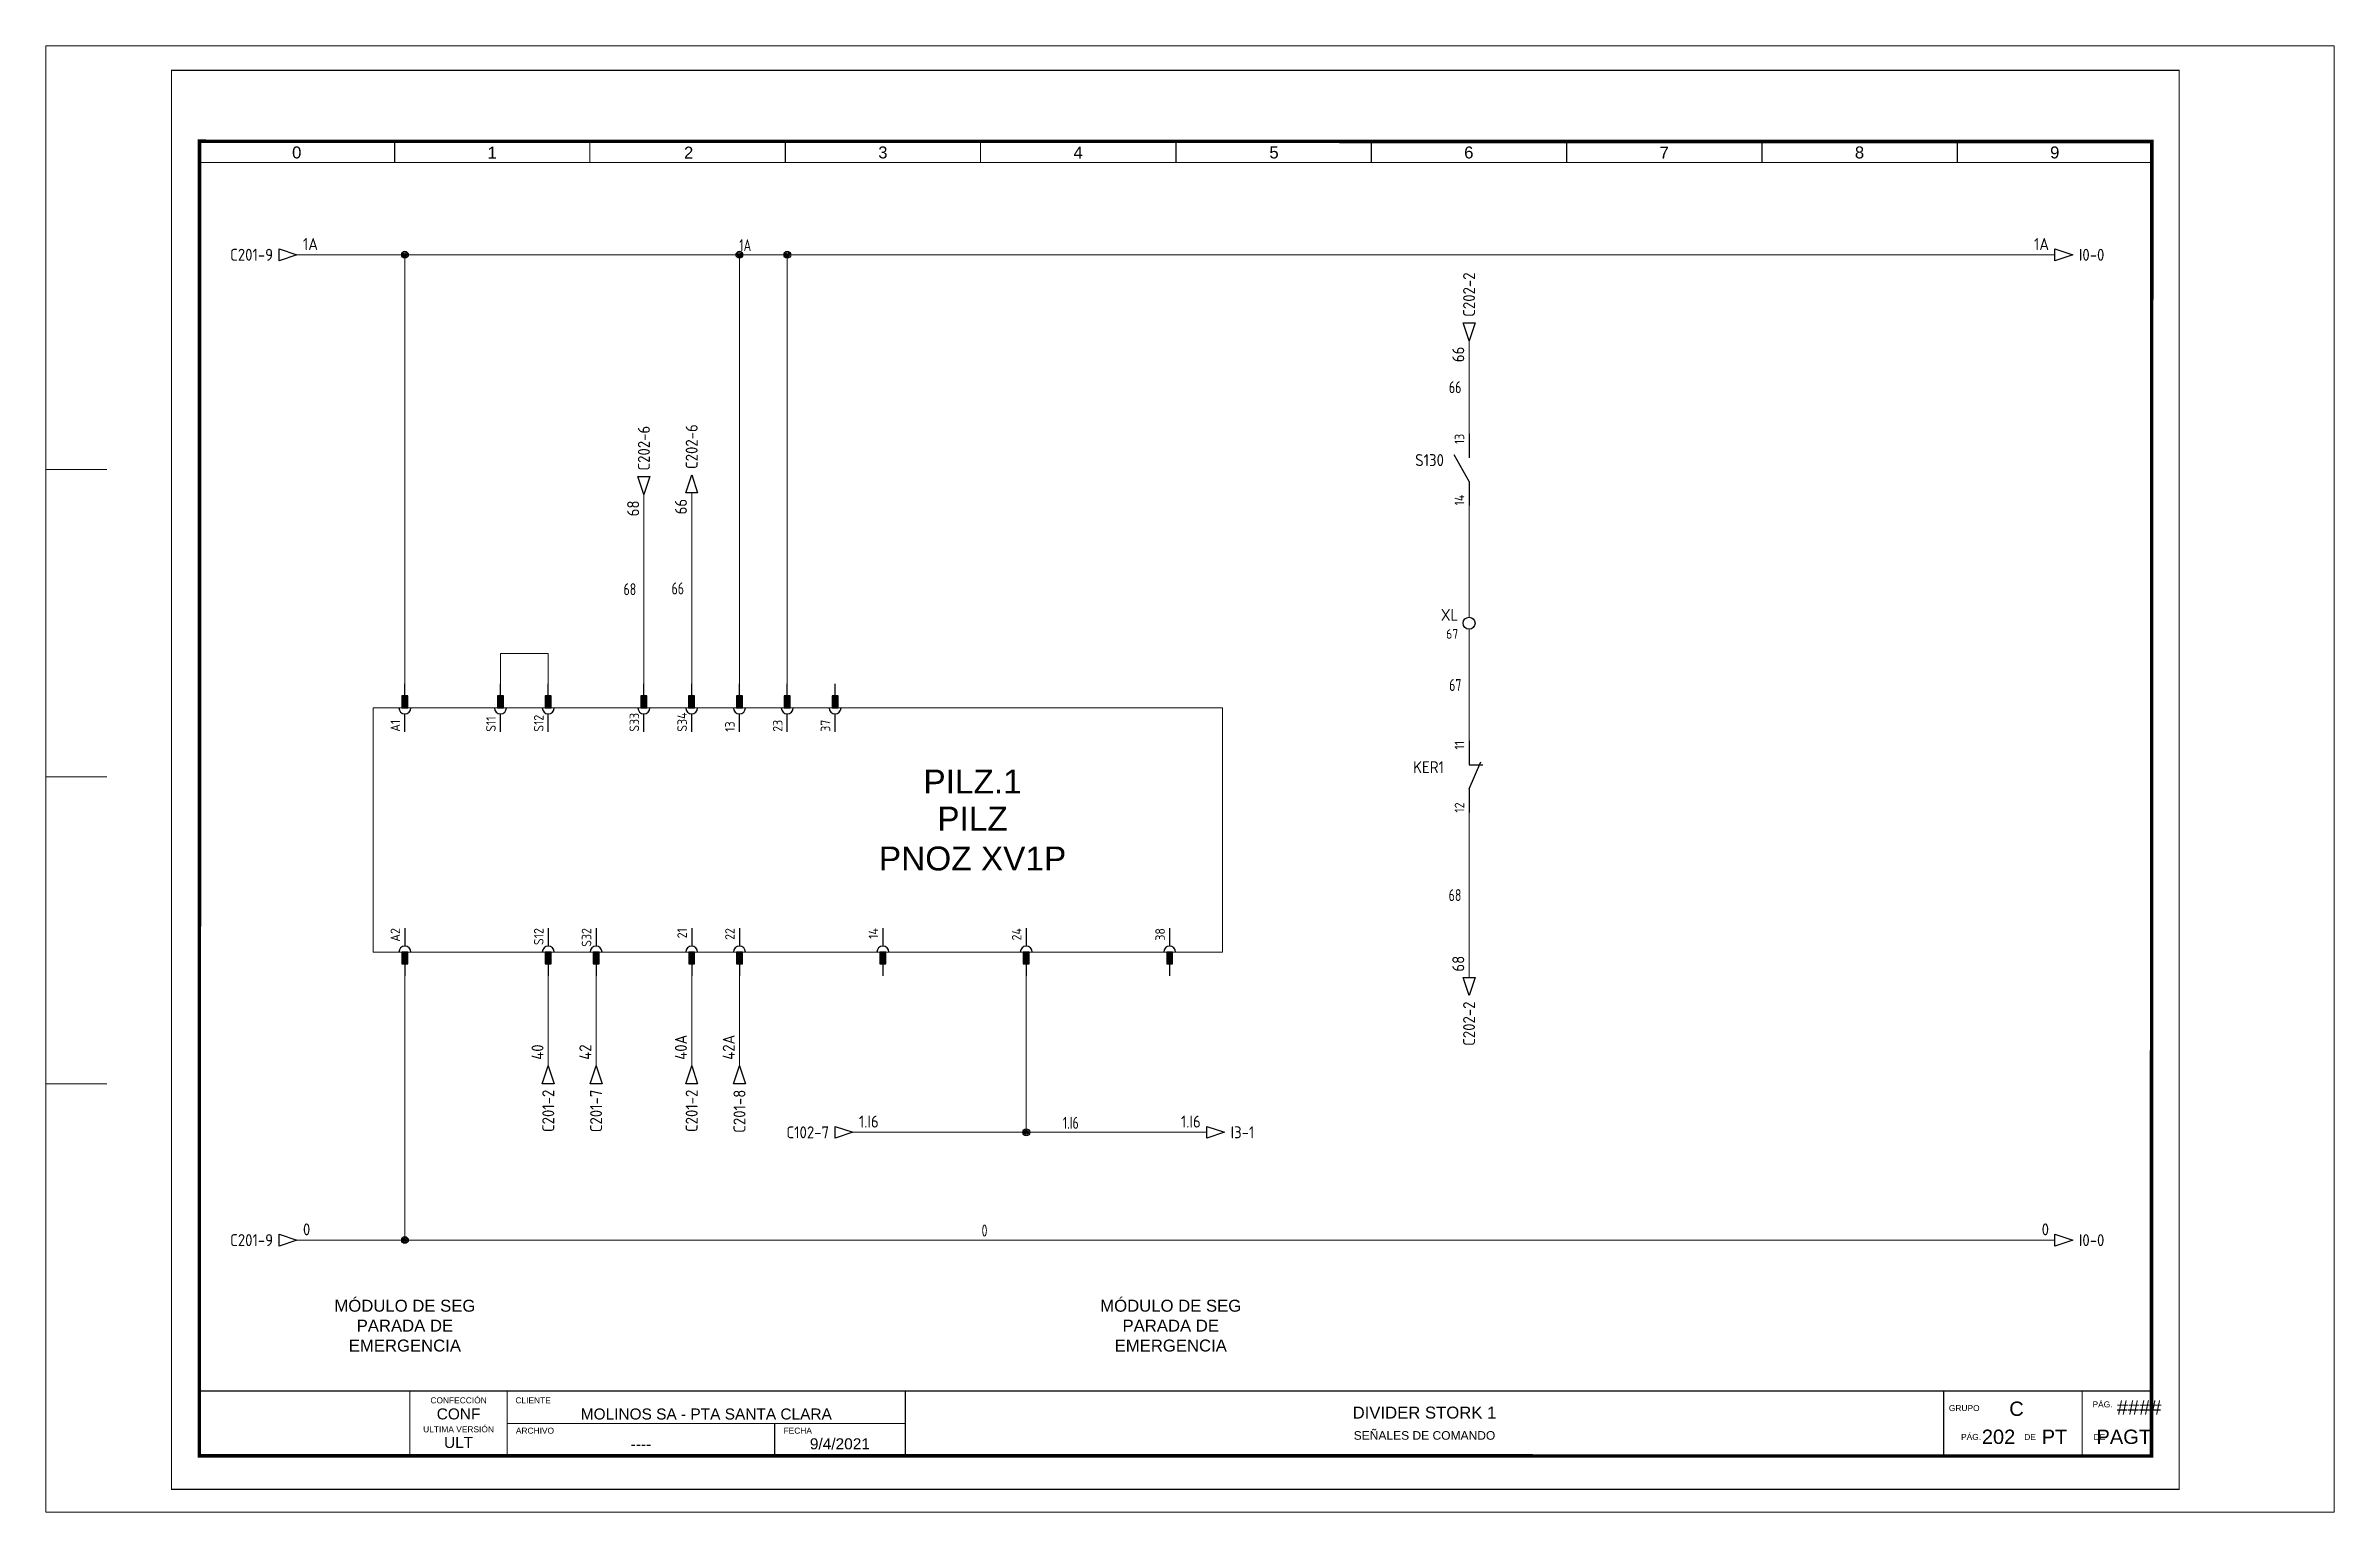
# Paper-space layout 'Layout1' of a CAD drawing. Header units: millimetres. Extents: x -26 to 453, y -5 to 302.
# The model-space entities are those that its viewports show. They can reach past a viewport. Long polylines and large blocks are cut down to what shows.
import ezdxf
from ezdxf.enums import TextEntityAlignment as Align

# ---------------------------------------------------------------- set-up
doc = ezdxf.new("R2010")
doc.units = ezdxf.units.MM
for name, color, linetype, lineweight in [('BLK_05', 252, 'Continuous', 5), ('eProC - L2', 41, 'Continuous', 20), ('RED_15', 1, 'Continuous', 15), ('WHT_15', 7, 'Continuous', 15)]:
    doc.layers.add(name, color=color, linetype=linetype, lineweight=lineweight)
for name, color, linetype in [('SYMS', 7, 'Continuous'), ('TAGS', 150, 'Continuous'), ('TERMS', 123, 'Continuous'), ('WIREFIXED', 7, 'Continuous'), ('WIRENO', 72, 'Continuous'), ('WIREREF', 52, 'Continuous'), ('WIREREF_DEST', 52, 'Continuous'), ('XREF', 7, 'Continuous')]:
    doc.layers.add(name, color=color, linetype=linetype)
doc.styles.get("Standard").update_dxf_attribs({"font": 'arial.ttf'})
doc.styles.add('WD_IEC', font='ISOCP2.shx', dxfattribs={"width": 0.9, "height": 4})
picture_1 = doc.add_image_def('image1.jpg', size_in_pixel=(564, 174))

# ---------------------------------------------------------------- blocks, each defined once
blk = doc.blocks.new('eproc_rotulo_010')
at = {"layer": 'eProC - L2', "color": 0, "lineweight": 5, "const_width": 0.233}
for points in [[(0.12, 297.12), (420.12, 297.12), (420.12, 0.12), (0.12, 0.12), (0.12, 297.12)], [(5.9, 20.72), (414.37, 20.7)], [(49.98, 7.12), (49.98, 20.72)], [(70.35, 7.12), (70.35, 20.72)], [(153.64, 7.04), (153.64, 20.64)], [(70.35, 13.92), (153.64, 13.92)], [(126.3, 7.12), (126.3, 13.92)]]:
    blk.add_lwpolyline(points, dxfattribs=at)
at = {"layer": 'eProC - L2', "color": 0}
blk.add_lwpolyline([(420.12, 0.12), (420.12, 297.12), (0.12, 297.12), (0.12, 0.12), (420.12, 0.12)], dxfattribs=at)
at = {"layer": 'eProC - L2', "color": 0, "lineweight": 40, "const_width": 0.75}
blk.add_lwpolyline([(5.92, 7.13), (414.37, 7.11), (414.4, 282.24), (5.95, 282.27)], close=True, dxfattribs=at)
at = {"layer": 'eProC - L2', "color": 0, "lineweight": 5, "const_width": 0.233}
for points in [[(46.8, 277.83), (5.9, 277.83), (5.9, 282.27), (46.8, 282.27)], [(87.64, 277.83), (46.75, 277.83), (46.75, 282.27), (87.64, 282.27)], [(128.54, 277.83), (87.64, 277.83), (87.64, 282.26), (128.54, 282.26)], [(169.38, 277.83), (128.49, 277.83), (128.49, 282.26), (169.38, 282.26)], [(210.28, 277.82), (169.38, 277.82), (169.38, 282.26), (210.28, 282.26)], [(251.12, 277.82), (210.23, 277.82), (210.23, 282.26), (251.12, 282.26)], [(292.02, 277.82), (251.12, 277.82), (251.12, 282.25), (292.02, 282.25)], [(332.86, 277.82), (291.97, 277.82), (291.97, 282.25), (332.86, 282.25)], [(373.76, 277.83), (332.86, 277.83), (332.86, 282.27), (373.76, 282.27)], [(414.6, 277.83), (373.71, 277.83), (373.71, 282.27), (414.6, 282.27)]]:
    blk.add_lwpolyline(points, close=True, dxfattribs=at)
at = {"layer": 'eProC - L2', "color": 0, "lineweight": 0, "const_width": 0.233}
for points in [[(370.87, 7.1), (370.87, 20.7)], [(399.87, 7.1), (399.87, 20.7)]]:
    blk.add_lwpolyline(points, dxfattribs=at)
at = {"layer": 'eProC - L2', "color": 0, "lineweight": 20, "char_height": 2.5, "attachment_point": 8}
for s, insert in [('{\\fArial|b0|i0|c0|p18;0}', (26.3, 278.65)), ('{\\fArial|b0|i0|c0|p18;1}', (67.19, 278.65)), ('{\\fArial|b0|i0|c0|p18;2}', (108.3, 278.65)), ('{\\fArial|b0|i0|c0|p18;3}', (148.93, 278.65)), ('{\\fArial|b0|i0|c0|p18;4}', (189.78, 278.65)), ('{\\fArial|b0|i0|c0|p18;5}', (230.77, 278.65)), ('{\\fArial|b0|i0|c0|p18;6}', (271.52, 278.65)), ('{\\fArial|b0|i0|c0|p18;7}', (312.41, 278.65)), ('{\\fArial|b0|i0|c0|p18;8}', (353.26, 278.65)), ('{\\fArial|b0|i0|c0|p18;9}', (394.11, 278.65))]:
    blk.add_mtext(s, dxfattribs=dict(at, insert=insert))
at = {"layer": 'eProC - L2', "color": 0, "char_height": 1.2552}
for s, insert, attachment_point in [('{\\fArial|b0|i0|c0|p18;CONFECCIÓN }', (60.16, 18.11), 8), ('{\\fArial|b0|i0|c0|p18;CLIENTE}', (72.05, 18.11), 7), ('{\\fArial|b0|i0|c0|p18;GRUPO}', (371.96, 16.49), 7), ('{\\fArial|b0|i0|c0|p18;PÁG.}', (402.01, 17.26), 7), ('{\\fArial|b0|i0|c0|p18;ULTIMA VERSIÓN}', (60.16, 12.05), 8), ('{\\fArial|b0|i0|c0|p18;ARCHIVO}', (72.15, 11.76), 7), ('{\\fArial|b0|i0|c0|p18;FECHA}', (128.15, 11.76), 7), ('{\\fArial|b0|i0|c0|p18;PÁG.}', (374.51, 10.46), 7), ('{\\fArial|b0|i0|c0|p18;DE}', (387.74, 10.46), 7), ('{\\fArial|b0|i0|c0|p18;DE}', (402.24, 10.46), 7)]:
    blk.add_mtext(s, dxfattribs=dict(at, insert=insert, attachment_point=attachment_point))
at = {"layer": 'eProC - L2', "color": 0}
for tag, height, p in [('CONF', 2.31, (60.16, 14.76)), ('CLIENTE', 2.31, (111.99, 14.74)), ('DESC_1', 2.5, (262.25, 14.94)), ('ULT', 2.31, (60.16, 8.79)), ('ARCH', 2.31, (98.32, 8.46)), ('FECHA', 2.31, (139.94, 8.5)), ('DESC__2', 1.8, (262.25, 10.51))]:
    blk.add_attdef(tag, text='', height=height, dxfattribs=at).set_placement(p, align=Align.CENTER)
for tag, p in [('GR', (386.11, 17)), ('PGRAL', (411.76, 17.25)), ('PG', (382.35, 11.13)), ('PT', (394.05, 11.13)), ('PAGT', (408.55, 11.13))]:
    blk.add_attdef(tag, text='', height=3, dxfattribs=at).set_placement(p, align=Align.MIDDLE_CENTER)
at = {"layer": 'eProC - L2', "color": 0, "flags": 9}
blk.add_attdef('WD_TB', (0.12, 0.12), '', height=2.5, dxfattribs=at)
at = {"layer": 'eProC - L2', "color": 0}
image = blk.add_image(picture_1, insert=(5.9, 7.12), size_in_units=(44.08, 13.6), dxfattribs=at)
image.dxf.flags = 7
blk = doc.blocks.new('HA1D3')
blk.add_lwpolyline([(0, 0), (-3.75, -1.25), (-3.75, 1.25)], close=True)
at = {"style": 'WD_IEC'}
blk.add_attdef('XREF', text='', height=2.5, dxfattribs=at).set_placement((-5, 0), align=Align.MIDDLE_RIGHT)
at = {"style": 'WD_IEC', "flags": 1}
blk.add_attdef('SIGCODE', text='', height=1, dxfattribs=at).set_placement((-2.5, 1.8), align=Align.RIGHT)
at = {"style": 'WD_IEC'}
for tag, p, height, flags in [('X1TERM01', (0, 0), 0.32, 1), ('WIRENO', (1.25, 1), 2.5, 8)]:
    blk.add_attdef(tag, p, '', height=height, dxfattribs=dict(at, flags=flags))
blk.add_attdef('DESC1', text='', height=2.5, dxfattribs=at).set_placement((1.25, -1), align=Align.TOP_LEFT)
blk = doc.blocks.new('WD_WNH')
at = {"linetype": 'Continuous', "style": 'WD_IEC', "width": 0.8}
blk.add_attdef('WIRENO', text='', height=2.5, dxfattribs=at).set_placement((0, 0.75), align=Align.CENTER)
at = {"style": 'WD_IEC', "flags": 1}
for tag, p in [('W08USER', (0, 0.375)), ('W04USER', (0, 0.875)), ('W05USER', (0, 0.75)), ('W09USER', (0, 0.25)), ('W03USER', (0, 1)), ('W06USER', (0, 0.625)), ('W07USER', (0, 0.5)), ('W02USER', (0, 1.125)), ('W01USER', (0, 1.25)), ('W10USER', (0, 0.125))]:
    blk.add_attdef(tag, text='', height=0.08, dxfattribs=at).set_placement(p, align=Align.CENTER)
blk = doc.blocks.new('VC02PJ1')
for p, q in [((0, 2.5), (0, 5)), ((0, -5), (0, -1.25))]:
    blk.add_line(p, q)
blk.add_lwpolyline([(-0.63, 0), (0.62, 0), (0.62, 2.5), (-0.63, 2.5)], close=True)
blk.add_arc((0, 0), 1.25, 180, 0)
blk.add_solid([(-0.63, 2.5), (-0.63, 0), (0.62, 2.5), (0.62, 0)])
at = {"style": 'WD_IEC'}
for tag, p in [('INST', (-5.25, 8)), ('LOC', (-5.25, 5)), ('TAG2', (-5.25, 2)), ('DESC1', (-5.25, -5.6)), ('DESC3', (-5.25, -11.6)), ('DESC2', (-5.25, -8.6))]:
    blk.add_attdef(tag, text='', height=2.5, dxfattribs=at).set_placement(p, align=Align.RIGHT)
at = {"style": 'WD_IEC', "flags": 1}
for tag, p, height in [('X2TERM01', (0, 5), 0.32), ('X2TERMDESC01', (0, 4.48), 0.32), ('X4LINK', (-1.25, 1.25), 0.32), ('X1LINK', (1.25, 1.25), 0.32), ('X8TERM01', (0, -5), 0.32), ('FAMILY', (2.75, -4.25), 1), ('X8TERMDESC01', (0, -5.52), 0.32)]:
    blk.add_attdef(tag, p, '', height=height, dxfattribs=at)
at = {"style": 'WD_IEC'}
blk.add_attdef('TERM01', (-1, -5), '', height=2, rotation=90, dxfattribs=at)
blk = doc.blocks.new('VCN1JP')
for p, q in [((0, 5), (0, 1.25)), ((0, -2.5), (0, -5))]:
    blk.add_line(p, q)
blk.add_lwpolyline([(0.62, 0), (-0.62, 0), (-0.62, -2.5), (0.62, -2.5)], close=True)
blk.add_arc((0, 0), 1.25, 0, 180)
blk.add_solid([(0.62, -2.5), (0.62, 0), (-0.62, -2.5), (-0.62, 0)])
at = {"style": 'WD_IEC'}
for tag, p in [('INST', (-5.25, 8)), ('LOC', (-5.25, 5)), ('TAG1', (-5.25, 2)), ('DESC1', (-5.25, -5.1)), ('DESC3', (-5.25, -11.1)), ('DESC2', (-5.25, -8.1))]:
    blk.add_attdef(tag, text='', height=2.5, dxfattribs=at).set_placement(p, align=Align.RIGHT)
blk.add_attdef('TERM02', text='', height=2, rotation=90, dxfattribs=at).set_placement((-1, 5), align=Align.RIGHT)
at = {"style": 'WD_IEC', "flags": 1}
for tag, p, height in [('X2TERM02', (0, 5), 0.32), ('X2TERMDESC02', (0, 4.48), 0.32), ('MFG', (2.75, 4), 1.5), ('CAT', (2.75, 1.5), 1.5), ('X4LINK', (-1.25, -1.25), 0.32), ('X8TERM01', (0, -5), 0.32), ('X1LINK', (1.25, -1.25), 0.32), ('ASSYCODE', (2.75, -2.75), 1), ('FAMILY', (2.75, -4.25), 1), ('CATDESC', (2.75, -5.75), 1), ('X8TERMDESC01', (0, -5.52), 0.32), ('WDBLKNAM', (2.75, -7.16), 1)]:
    blk.add_attdef(tag, p, '', height=height, dxfattribs=at)
at = {"style": 'WD_IEC'}
blk.add_attdef('TERM01', (-1, -5), '', height=2, rotation=90, dxfattribs=at)
blk = doc.blocks.new('WDDOT')
for radius in [0.72, 0.449, 0.223]:
    blk.add_circle((0, 0), radius)
blk = doc.blocks.new('HA1S1')
blk.add_lwpolyline([(0, 1.25), (3.75, 0), (0, -1.25)], close=True)
at = {"style": 'WD_IEC'}
for tag, height, flags, p in [('WIRENO', 2.5, 8, (-1.25, 1)), ('SIGCODE', 1, 1, (5, 1.8))]:
    blk.add_attdef(tag, text='', height=height, dxfattribs=dict(at, flags=flags)).set_placement(p, align=Align.RIGHT)
at = {"style": 'WD_IEC', "flags": 1}
blk.add_attdef('X4TERM01', (0, 0), '', height=0.32, dxfattribs=at)
at = {"style": 'WD_IEC'}
blk.add_attdef('XREF', text='', height=2.5, dxfattribs=at).set_placement((5, 0), align=Align.MIDDLE_LEFT)
blk.add_attdef('DESC1', text='', height=2.5, dxfattribs=at).set_placement((-1.25, -1), align=Align.TOP_RIGHT)
blk = doc.blocks.new('HA1D4')
blk.add_lwpolyline([(0, 0), (1.25, -3.75), (-1.25, -3.75)], close=True)
at = {"style": 'WD_IEC', "flags": 8}
blk.add_attdef('WIRENO', (-1, 1.25), '', height=2.5, rotation=90, dxfattribs=at)
at = {"style": 'WD_IEC'}
blk.add_attdef('DESC1', text='', height=2.5, rotation=90, dxfattribs=at).set_placement((1, 1.25), align=Align.TOP_LEFT)
at = {"style": 'WD_IEC', "flags": 1}
blk.add_attdef('X2TERM01', (0, 0), '', height=0.32, dxfattribs=at)
blk.add_attdef('SIGCODE', text='', height=1, dxfattribs=at).set_placement((-2.5, -3.2), align=Align.RIGHT)
at = {"style": 'WD_IEC'}
blk.add_attdef('XREF', text='', height=2.5, rotation=90, dxfattribs=at).set_placement((0, -5), align=Align.MIDDLE_RIGHT)
blk = doc.blocks.new('VCR21')
for p, q in [((0, 7.5), (0, 2.5)), ((0, -2.5), (-3.12, 3.12)), ((0, -2.5), (0, -7.5))]:
    blk.add_line(p, q)
at = {"style": 'WD_IEC'}
for tag, p in [('INST', (-5.25, 6.75)), ('LOC', (-5.25, 3.75)), ('TAG2', (-5.25, 0.75)), ('DESC1', (-5.25, -6.75)), ('XREF', (-5.25, -3.75)), ('DESC2', (-5.25, -9.75)), ('DESC3', (-5.25, -12.75))]:
    blk.add_attdef(tag, text='', height=2.5, dxfattribs=at).set_placement(p, align=Align.RIGHT)
blk.add_attdef('TERM01', text='', height=2, rotation=90, dxfattribs=at).set_placement((-1, 7.5), align=Align.RIGHT)
at = {"style": 'WD_IEC', "flags": 1}
for tag, p, height in [('X2TERM01', (0, 7.5), 0.32), ('X4LINK', (-2.75, 0), 0.32), ('X1LINK', (-0.5, 0), 0.32), ('CONTACT', (4, -3.5), 1), ('FAMILY', (4, -5), 1), ('COMMON', (5.25, -4.75), 1), ('X8TERM02', (0, -7.5), 0.32)]:
    blk.add_attdef(tag, p, '', height=height, dxfattribs=at)
at = {"style": 'WD_IEC'}
blk.add_attdef('TERM02', (-1, -7.5), '', height=2, rotation=90, dxfattribs=at)
blk = doc.blocks.new('VSW22')
for p, q in [((0, 7.5), (0, 2.5)), ((0, -2.5), (2.5, 3.12)), ((0, 2.5), (2.87, 2.5)), ((0, -2.5), (0, -7.5))]:
    blk.add_line(p, q)
at = {"style": 'WD_IEC'}
for tag, p in [('INST', (-5.25, 7.75)), ('LOC', (-5.25, 4.25)), ('TAG2', (-5.25, 0.75)), ('XREF', (-5.25, -3.75)), ('DESC2', (-5.25, -11.1)), ('DESC1', (-5.25, -7.6)), ('DESC3', (-5.25, -14.6)), ('WDTAGALT', (-5.5, -17.62))]:
    blk.add_attdef(tag, text='', height=2.5, dxfattribs=at).set_placement(p, align=Align.RIGHT)
blk.add_attdef('TERM01', text='', height=2, rotation=90, dxfattribs=at).set_placement((-1, 7.5), align=Align.RIGHT)
at = {"style": 'WD_IEC', "flags": 1}
for tag, p, height in [('X2TERM01', (0, 7.5), 0.32), ('X4LINK', (-2, 0), 0.32), ('X1LINK', (1.11, 0), 0.32), ('CONTACT', (4, -3.5), 1), ('FAMILY', (4, -5), 1), ('COMMON', (5.25, -4.75), 1), ('X8TERM02', (0, -7.5), 0.32)]:
    blk.add_attdef(tag, p, '', height=height, dxfattribs=at)
at = {"style": 'WD_IEC'}
blk.add_attdef('TERM02', (-1, -7.5), '', height=2, rotation=90, dxfattribs=at)
blk = doc.blocks.new('VT0002')
blk.add_circle((0, 0), 1.25)
at = {"style": 'WD_IEC', "flags": 1}
for tag, p, height in [('ASSYCODE', (2.75, 10.75), 1), ('CATDESC', (2.75, 9.25), 1), ('MFG', (2.75, 7.25), 1.5), ('CAT', (2.75, 4.75), 1.5), ('X4PIN01', (-1.25, 1), 0.25), ('X4TERM01', (-1.25, 0), 0.25), ('X4TERMDESC01', (-1.25, 0.5), 0.4), ('STRIPSEQ', (0, 0), 0.025), ('X2PIN01', (0, 2.25), 0.25), ('X2TERM01', (0, 1.25), 0.25), ('X8PIN01', (0, -0.25), 0.25), ('X2TERMDESC01', (0, 1.75), 0.4), ('X1PIN01', (1.25, 1), 0.25), ('X1TERM01', (1.25, 0), 0.25), ('X1TERMDESC01', (1.25, 0.5), 0.4), ('LINKTERM', (0, -0.04), 0.025), ('X8TERM01', (0, -1.25), 0.25), ('X8TERMDESC01', (0, -0.75), 0.4)]:
    blk.add_attdef(tag, p, '', height=height, dxfattribs=at)
at = {"style": 'WD_IEC'}
for tag, p in [('INST', (-2.25, 6.5)), ('LOC', (-2.25, 3.5)), ('DESC1', (-2.25, -6.25)), ('DESC2', (-2.25, -9.25)), ('DESC3', (-2.25, -12.25))]:
    blk.add_attdef(tag, text='', height=2.5, dxfattribs=at).set_placement(p, align=Align.RIGHT)
at = {"style": 'WD_IEC', "flags": 8}
for tag, height, p in [('TAGSTRIP', 2.5, (-2.25, 0.5)), ('TERM01', 2, (-2.25, -3.25))]:
    blk.add_attdef(tag, text='', height=height, dxfattribs=at).set_placement(p, align=Align.RIGHT)
blk = doc.blocks.new('WD_WNV')
at = {"linetype": 'Continuous', "style": 'WD_IEC', "width": 0.8}
blk.add_attdef('WIRENO', text='', height=2.5, dxfattribs=at).set_placement((-1.6, 0), align=Align.MIDDLE_RIGHT)
at = {"style": 'WD_IEC', "flags": 1}
for tag, p in [('W08USER', (-1, 0.375)), ('W04USER', (-1, 0.875)), ('W05USER', (-1, 0.75)), ('W09USER', (-1, 0.25)), ('W03USER', (-1, 1)), ('W06USER', (-1, 0.625)), ('W07USER', (-1, 0.5)), ('W02USER', (-1, 1.125)), ('W01USER', (-1, 1.25)), ('W10USER', (-1, 0.125))]:
    blk.add_attdef(tag, text='', height=0.08, dxfattribs=at).set_placement(p, align=Align.CENTER)
blk = doc.blocks.new('HA1S2')
blk.add_lwpolyline([(0, 3.75), (1.25, 0), (-1.25, 0)], close=True)
at = {"style": 'WD_IEC'}
blk.add_attdef('XREF', text='', height=2.5, rotation=90, dxfattribs=at).set_placement((0, 5), align=Align.MIDDLE_LEFT)
at = {"style": 'WD_IEC', "flags": 1}
blk.add_attdef('SIGCODE', text='', height=1, dxfattribs=at).set_placement((-2.5, 1.8), align=Align.RIGHT)
blk.add_attdef('X8TERM01', (0, 0), '', height=0.32, dxfattribs=at)
at = {"style": 'WD_IEC', "flags": 8}
blk.add_attdef('WIRENO', text='', height=2.5, rotation=90, dxfattribs=at).set_placement((-1, -1.25), align=Align.RIGHT)
at = {"style": 'WD_IEC'}
blk.add_attdef('DESC1', text='', height=2.5, rotation=90, dxfattribs=at).set_placement((1, -1.25), align=Align.TOP_RIGHT)
blk = doc.blocks.new('HA1D2')
blk.add_lwpolyline([(0, 0), (-1.25, 3.75), (1.25, 3.75)], close=True)
at = {"style": 'WD_IEC'}
blk.add_attdef('XREF', text='', height=2.5, rotation=90, dxfattribs=at).set_placement((0, 5), align=Align.MIDDLE_LEFT)
at = {"style": 'WD_IEC', "flags": 1}
blk.add_attdef('SIGCODE', text='', height=1, dxfattribs=at).set_placement((-2.5, 1.8), align=Align.RIGHT)
blk.add_attdef('X8TERM01', (0, 0), '', height=0.32, dxfattribs=at)
at = {"style": 'WD_IEC', "flags": 8}
blk.add_attdef('WIRENO', text='', height=2.5, rotation=90, dxfattribs=at).set_placement((-1, -1.25), align=Align.RIGHT)
at = {"style": 'WD_IEC'}
blk.add_attdef('DESC1', text='', height=2.5, rotation=90, dxfattribs=at).set_placement((1, -1.25), align=Align.TOP_RIGHT)
blk = doc.blocks.new('HA1S4')
blk.add_lwpolyline([(0, -3.75), (-1.25, 0), (1.25, 0)], close=True)
at = {"style": 'WD_IEC', "flags": 8}
blk.add_attdef('WIRENO', (-1, 1.25), '', height=2.5, rotation=90, dxfattribs=at)
at = {"style": 'WD_IEC'}
blk.add_attdef('DESC1', text='', height=2.5, rotation=90, dxfattribs=at).set_placement((1, 1.25), align=Align.TOP_LEFT)
at = {"style": 'WD_IEC', "flags": 1}
blk.add_attdef('X2TERM01', (0, 0), '', height=0.32, dxfattribs=at)
blk.add_attdef('SIGCODE', text='', height=1, dxfattribs=at).set_placement((-2.5, -3.2), align=Align.RIGHT)
at = {"style": 'WD_IEC'}
blk.add_attdef('XREF', text='', height=2.5, rotation=90, dxfattribs=at).set_placement((0, -5), align=Align.MIDDLE_RIGHT)

msp = doc.modelspace()

# ---------------------------------------------------------------- linework, layer by layer
at = {"layer": 'BLK_05'}
for p, q in [((68.93, 168.69), (68.93, 175.04)), ((68.93, 175.04), (78.93, 175.04)), ((78.93, 175.04), (78.93, 168.69)), ((178.93, 107.59), (178.93, 74.85)), ((142.67, 74.85), (216.69, 74.85))]:
    msp.add_line(p, q, dxfattribs=at)
at = {"layer": 'eProC - L2'}
for p, q in [((-13.42, 213.55), (-134.94, 213.55)), ((42.29, 163.69), (42.29, 112.59)), ((220, 163.69), (42.29, 163.69)), ((220, 163.69), (220, 112.59)), ((-13.54, 149.27), (-135.06, 149.27)), ((-13.42, 149.27), (-134.94, 149.27)), ((220, 112.59), (42.29, 112.59)), ((-13.42, 84.99), (-134.95, 84.99))]:
    msp.add_line(p, q, dxfattribs=at)
at = {"layer": 'RED_15'}
for p, q in [((26.35, 258.52), (394.16, 258.52)), ((48.93, 168.69), (48.93, 258.52)), ((118.93, 168.69), (118.93, 258.52)), ((128.93, 168.69), (128.93, 258.52)), ((271.57, 240.54), (271.57, 221.05)), ((98.93, 168.69), (98.93, 208.35)), ((108.93, 168.69), (108.93, 208.68)), ((271.57, 206.05), (271.57, 182.66)), ((271.57, 180.16), (271.57, 156.77)), ((271.57, 141.77), (271.57, 107.23)), ((78.93, 107.59), (78.93, 88.78)), ((88.93, 107.59), (88.93, 88.78)), ((108.93, 107.59), (108.93, 88.78)), ((118.93, 107.59), (118.93, 88.78))]:
    msp.add_line(p, q, dxfattribs=at)
at = {"layer": 'WHT_15'}
for p, q in [((48.93, 107.59), (48.93, 52.29)), ((26.35, 52.29), (394.16, 52.29))]:
    msp.add_line(p, q, dxfattribs=at)

# ---------------------------------------------------------------- block references
at = {"layer": 'eProC - L2'}
msp.add_blockref('eproc_rotulo_010', (0, 0), dxfattribs=at).add_auto_attribs({'PAGT': 'PAGT', 'PGRAL': '####', 'PT': 'PT', 'CONF': 'CONF', 'ULT': 'ULT', 'ARCH': '----', 'GR': 'C', 'PG': '202', 'DESC_1': 'DIVIDER STORK 1', 'DESC__2': 'SEÑALES DE COMANDO', 'FECHA': '9/4/2021', 'CLIENTE': 'MOLINOS SA - PTA SANTA CLARA'})
at = {"layer": 'SYMS'}
ref = msp.add_blockref('HA1D3', (26.35, 258.52), dxfattribs=at)
ref.add_attrib('XREF', 'C201-9', dxfattribs={"layer": 'XREF', "height": 2.5, "style": 'WD_IEC'}).set_placement((21.35, 258.52), align=Align.MIDDLE_RIGHT)
ref.add_attrib('WIRENO', '1A', (27.6, 259.52), dxfattribs={"layer": 'WIREREF_DEST', "height": 2.5, "style": 'WD_IEC', "flags": 8})
for p in [(48.93, 258.52), (118.93, 258.52), (128.93, 258.52), (178.93, 74.85), (48.93, 52.29)]:
    msp.add_blockref('WDDOT', p, dxfattribs=at)
ref = msp.add_blockref('HA1S1', (394.16, 258.52), dxfattribs=at)
ref.add_attrib('XREF', 'I0-0', dxfattribs={"layer": 'XREF', "height": 2.5, "style": 'WD_IEC'}).set_placement((399.16, 258.52), align=Align.MIDDLE_LEFT)
ref.add_attrib('WIRENO', '1A', dxfattribs={"layer": 'WIREREF', "height": 2.5, "style": 'WD_IEC', "flags": 8}).set_placement((392.91, 259.52), align=Align.RIGHT)
ref = msp.add_blockref('HA1D2', (271.57, 240.54), dxfattribs=at)
ref.add_attrib('XREF', 'C202-2', dxfattribs={"layer": 'XREF', "height": 2.5, "rotation": 90, "style": 'WD_IEC'}).set_placement((271.57, 245.54), align=Align.MIDDLE_LEFT)
ref.add_attrib('WIRENO', '66', dxfattribs={"layer": 'WIREREF_DEST', "height": 2.5, "rotation": 90, "style": 'WD_IEC', "flags": 8}).set_placement((270.57, 239.29), align=Align.RIGHT)
ref = msp.add_blockref('HA1D2', (98.93, 208.35), dxfattribs=at)
ref.add_attrib('XREF', 'C202-6', dxfattribs={"layer": 'XREF', "height": 2.5, "rotation": 90, "style": 'WD_IEC'}).set_placement((98.93, 213.35), align=Align.MIDDLE_LEFT)
ref.add_attrib('WIRENO', '68', dxfattribs={"layer": 'WIREREF_DEST', "height": 2.5, "rotation": 90, "style": 'WD_IEC', "flags": 8}).set_placement((97.93, 207.1), align=Align.RIGHT)
ref = msp.add_blockref('HA1S2', (108.93, 208.68), dxfattribs=at)
ref.add_attrib('XREF', 'C202-6', dxfattribs={"layer": 'XREF', "height": 2.5, "rotation": 90, "style": 'WD_IEC'}).set_placement((108.93, 213.68), align=Align.MIDDLE_LEFT)
ref.add_attrib('WIRENO', '66', dxfattribs={"layer": 'WIREREF', "height": 2.5, "rotation": 90, "style": 'WD_IEC', "flags": 8}).set_placement((107.93, 207.43), align=Align.RIGHT)
ref = msp.add_blockref('VCR21', (271.57, 213.55), dxfattribs=at)
ref.add_attrib('TERM02', '14', (270.57, 206.05), dxfattribs={"layer": 'TERMS', "height": 2, "rotation": 90, "style": 'WD_IEC'})
ref.add_attrib('TERM01', '13', dxfattribs={"layer": 'TERMS', "height": 2, "rotation": 90, "style": 'WD_IEC'}).set_placement((270.57, 221.05), align=Align.RIGHT)
ref.add_attrib('TAG2', 'S130', dxfattribs={"layer": 'TAGS', "height": 2.5, "style": 'WD_IEC'}).set_placement((266.32, 214.3), align=Align.RIGHT)
ref = msp.add_blockref('VT0002', (271.57, 181.41), dxfattribs=at)
ref.add_attrib('TERM01', '67', dxfattribs={"layer": 'TERMS', "height": 2, "style": 'WD_IEC', "flags": 8}).set_placement((269.32, 178.16), align=Align.RIGHT)
ref.add_attrib('TAGSTRIP', 'XL', dxfattribs={"layer": 'TAGS', "height": 2.5, "style": 'WD_IEC', "flags": 8}).set_placement((269.32, 181.91), align=Align.RIGHT)
ref = msp.add_blockref('VC02PJ1', (48.93, 163.69), dxfattribs=at)
ref.add_attrib('TERM01', 'A1', (47.93, 158.69), dxfattribs={"layer": 'TERMS', "height": 2, "rotation": 90, "style": 'WD_IEC'})
ref = msp.add_blockref('VC02PJ1', (68.93, 163.69), dxfattribs=at)
ref.add_attrib('TERM01', 'S11', (67.93, 158.69), dxfattribs={"layer": 'TERMS', "height": 2, "rotation": 90, "style": 'WD_IEC'})
ref = msp.add_blockref('VC02PJ1', (78.93, 163.69), dxfattribs=at)
ref.add_attrib('TERM01', 'S12', (77.93, 158.69), dxfattribs={"layer": 'TERMS', "height": 2, "rotation": 90, "style": 'WD_IEC'})
ref = msp.add_blockref('VC02PJ1', (98.93, 163.69), dxfattribs=at)
ref.add_attrib('TERM01', 'S33', (97.93, 158.69), dxfattribs={"layer": 'TERMS', "height": 2, "rotation": 90, "style": 'WD_IEC'})
ref = msp.add_blockref('VC02PJ1', (108.93, 163.69), dxfattribs=at)
ref.add_attrib('TERM01', 'S34', (107.93, 158.69), dxfattribs={"layer": 'TERMS', "height": 2, "rotation": 90, "style": 'WD_IEC'})
ref = msp.add_blockref('VC02PJ1', (118.93, 163.69), dxfattribs=at)
ref.add_attrib('TERM01', '13', (117.93, 158.69), dxfattribs={"layer": 'TERMS', "height": 2, "rotation": 90, "style": 'WD_IEC'})
ref = msp.add_blockref('VC02PJ1', (128.93, 163.69), dxfattribs=at)
ref.add_attrib('TERM01', '23', (127.93, 158.69), dxfattribs={"layer": 'TERMS', "height": 2, "rotation": 90, "style": 'WD_IEC'})
ref = msp.add_blockref('VC02PJ1', (138.93, 163.69), dxfattribs=at)
ref.add_attrib('TERM01', '37', (137.93, 158.69), dxfattribs={"layer": 'TERMS', "height": 2, "rotation": 90, "style": 'WD_IEC'})
ref = msp.add_blockref('VSW22', (271.57, 149.27), dxfattribs=at)
ref.add_attrib('TERM02', '12', (270.57, 141.77), dxfattribs={"layer": 'TERMS', "height": 2, "rotation": 90, "style": 'WD_IEC'})
ref.add_attrib('TERM01', '11', dxfattribs={"layer": 'TERMS', "height": 2, "rotation": 90, "style": 'WD_IEC'}).set_placement((270.57, 156.77), align=Align.RIGHT)
ref.add_attrib('TAG2', 'KER1', dxfattribs={"layer": 'TAGS', "height": 2.5, "style": 'WD_IEC'}).set_placement((266.32, 150.02), align=Align.RIGHT)
ref = msp.add_blockref('VCN1JP', (48.93, 112.59), dxfattribs=at)
ref.add_attrib('TERM02', 'A2', dxfattribs={"layer": 'TERMS', "height": 2, "rotation": 90, "style": 'WD_IEC'}).set_placement((47.93, 117.59), align=Align.RIGHT)
ref = msp.add_blockref('VCN1JP', (78.93, 112.59), dxfattribs=at)
ref.add_attrib('TERM02', 'S12', dxfattribs={"layer": 'TERMS', "height": 2, "rotation": 90, "style": 'WD_IEC'}).set_placement((77.93, 117.59), align=Align.RIGHT)
ref = msp.add_blockref('VCN1JP', (88.93, 112.59), dxfattribs=at)
ref.add_attrib('TERM02', 'S32', dxfattribs={"layer": 'TERMS', "height": 2, "rotation": 90, "style": 'WD_IEC'}).set_placement((87.93, 117.59), align=Align.RIGHT)
ref = msp.add_blockref('VCN1JP', (108.93, 112.59), dxfattribs=at)
ref.add_attrib('TERM02', '21', dxfattribs={"layer": 'TERMS', "height": 2, "rotation": 90, "style": 'WD_IEC'}).set_placement((107.93, 117.59), align=Align.RIGHT)
ref = msp.add_blockref('VCN1JP', (118.93, 112.59), dxfattribs=at)
ref.add_attrib('TERM02', '22', dxfattribs={"layer": 'TERMS', "height": 2, "rotation": 90, "style": 'WD_IEC'}).set_placement((117.93, 117.59), align=Align.RIGHT)
ref = msp.add_blockref('VCN1JP', (148.93, 112.59), dxfattribs=at)
ref.add_attrib('TERM02', '14', dxfattribs={"layer": 'TERMS', "height": 2, "rotation": 90, "style": 'WD_IEC'}).set_placement((147.93, 117.59), align=Align.RIGHT)
ref = msp.add_blockref('VCN1JP', (178.93, 112.59), dxfattribs=at)
ref.add_attrib('TERM02', '24', dxfattribs={"layer": 'TERMS', "height": 2, "rotation": 90, "style": 'WD_IEC'}).set_placement((177.93, 117.59), align=Align.RIGHT)
ref = msp.add_blockref('VCN1JP', (208.93, 112.59), dxfattribs=at)
ref.add_attrib('TERM02', '38', dxfattribs={"layer": 'TERMS', "height": 2, "rotation": 90, "style": 'WD_IEC'}).set_placement((207.93, 117.59), align=Align.RIGHT)
ref = msp.add_blockref('HA1S4', (271.57, 107.23), dxfattribs=at)
ref.add_attrib('XREF', 'C202-2', dxfattribs={"layer": 'XREF', "height": 2.5, "rotation": 90, "style": 'WD_IEC'}).set_placement((271.57, 102.23), align=Align.MIDDLE_RIGHT)
ref.add_attrib('WIRENO', '68', (270.57, 108.48), dxfattribs={"layer": 'WIREREF', "height": 2.5, "rotation": 90, "style": 'WD_IEC', "flags": 8})
ref = msp.add_blockref('HA1D4', (78.93, 88.78), dxfattribs=at)
ref.add_attrib('XREF', 'C201-2', dxfattribs={"layer": 'XREF', "height": 2.5, "rotation": 90, "style": 'WD_IEC'}).set_placement((78.93, 83.78), align=Align.MIDDLE_RIGHT)
ref.add_attrib('WIRENO', '40', (77.93, 90.03), dxfattribs={"layer": 'WIREREF_DEST', "height": 2.5, "rotation": 90, "style": 'WD_IEC', "flags": 8})
ref = msp.add_blockref('HA1D4', (88.93, 88.78), dxfattribs=at)
ref.add_attrib('XREF', 'C201-7', dxfattribs={"layer": 'XREF', "height": 2.5, "rotation": 90, "style": 'WD_IEC'}).set_placement((88.93, 83.78), align=Align.MIDDLE_RIGHT)
ref.add_attrib('WIRENO', '42', (87.93, 90.03), dxfattribs={"layer": 'WIREREF_DEST', "height": 2.5, "rotation": 90, "style": 'WD_IEC', "flags": 8})
ref = msp.add_blockref('HA1D4', (108.93, 88.78), dxfattribs=at)
ref.add_attrib('XREF', 'C201-2', dxfattribs={"layer": 'XREF', "height": 2.5, "rotation": 90, "style": 'WD_IEC'}).set_placement((108.93, 83.78), align=Align.MIDDLE_RIGHT)
ref.add_attrib('WIRENO', '40A', (107.93, 90.03), dxfattribs={"layer": 'WIREREF_DEST', "height": 2.5, "rotation": 90, "style": 'WD_IEC', "flags": 8})
ref = msp.add_blockref('HA1D4', (118.93, 88.78), dxfattribs=at)
ref.add_attrib('XREF', 'C201-8', dxfattribs={"layer": 'XREF', "height": 2.5, "rotation": 90, "style": 'WD_IEC'}).set_placement((118.93, 83.78), align=Align.MIDDLE_RIGHT)
ref.add_attrib('WIRENO', '42A', (117.93, 90.03), dxfattribs={"layer": 'WIREREF_DEST', "height": 2.5, "rotation": 90, "style": 'WD_IEC', "flags": 8})
ref = msp.add_blockref('HA1D3', (142.67, 74.85), dxfattribs=at)
ref.add_attrib('XREF', 'C102-7', dxfattribs={"layer": 'XREF', "height": 2.5, "style": 'WD_IEC'}).set_placement((137.67, 74.85), align=Align.MIDDLE_RIGHT)
ref.add_attrib('WIRENO', '1.I6', (143.92, 75.85), dxfattribs={"layer": 'WIREREF_DEST', "height": 2.5, "style": 'WD_IEC', "flags": 8})
ref = msp.add_blockref('HA1S1', (216.69, 74.85), dxfattribs=at)
ref.add_attrib('XREF', 'I3-1', dxfattribs={"layer": 'XREF', "height": 2.5, "style": 'WD_IEC'}).set_placement((221.69, 74.85), align=Align.MIDDLE_LEFT)
ref.add_attrib('WIRENO', '1.I6', dxfattribs={"layer": 'WIREREF', "height": 2.5, "style": 'WD_IEC', "flags": 8}).set_placement((215.44, 75.85), align=Align.RIGHT)
ref = msp.add_blockref('HA1D3', (26.35, 52.29), dxfattribs=at)
ref.add_attrib('XREF', 'C201-9', dxfattribs={"layer": 'XREF', "height": 2.5, "style": 'WD_IEC'}).set_placement((21.35, 52.29), align=Align.MIDDLE_RIGHT)
ref.add_attrib('WIRENO', '0', (27.6, 53.29), dxfattribs={"layer": 'WIREREF_DEST', "height": 2.5, "style": 'WD_IEC', "flags": 8})
ref = msp.add_blockref('HA1S1', (394.16, 52.29), dxfattribs=at)
ref.add_attrib('XREF', 'I0-0', dxfattribs={"layer": 'XREF', "height": 2.5, "style": 'WD_IEC'}).set_placement((399.16, 52.29), align=Align.MIDDLE_LEFT)
ref.add_attrib('WIRENO', '0', dxfattribs={"layer": 'WIREREF', "height": 2.5, "style": 'WD_IEC', "flags": 8}).set_placement((392.91, 53.29), align=Align.RIGHT)
at = {"layer": 'WIREFIXED'}
ref = msp.add_blockref('WD_WNV', (108.93, 188.69), dxfattribs=at)
ref.add_attrib('WIRENOF', '66', dxfattribs={"linetype": 'Continuous', "height": 2.5, "style": 'WD_IEC', "width": 0.8}).set_placement((107.33, 188.69), align=Align.MIDDLE_RIGHT)
ref = msp.add_blockref('WD_WNV', (271.57, 168.47), dxfattribs=at)
ref.add_attrib('WIRENOF', '67', dxfattribs={"linetype": 'Continuous', "height": 2.5, "style": 'WD_IEC', "width": 0.8}).set_placement((269.97, 168.47), align=Align.MIDDLE_RIGHT)
at = {"layer": 'WIRENO'}
ref = msp.add_blockref('WD_WNH', (120.14, 258.52), dxfattribs=at)
ref.add_attrib('WIRENO', '1A', dxfattribs={"linetype": 'Continuous', "height": 2.5, "style": 'WD_IEC', "width": 0.8}).set_placement((120.14, 259.27), align=Align.CENTER)
ref = msp.add_blockref('WD_WNV', (271.57, 230.8), dxfattribs=at)
ref.add_attrib('WIRENO', '66', dxfattribs={"linetype": 'Continuous', "height": 2.5, "style": 'WD_IEC', "width": 0.8}).set_placement((269.97, 230.8), align=Align.MIDDLE_RIGHT)
ref = msp.add_blockref('WD_WNV', (98.93, 188.52), dxfattribs=at)
ref.add_attrib('WIRENO', '68', dxfattribs={"linetype": 'Continuous', "height": 2.5, "style": 'WD_IEC', "width": 0.8}).set_placement((97.33, 188.52), align=Align.MIDDLE_RIGHT)
ref = msp.add_blockref('WD_WNV', (271.57, 124.5), dxfattribs=at)
ref.add_attrib('WIRENO', '68', dxfattribs={"linetype": 'Continuous', "height": 2.5, "style": 'WD_IEC', "width": 0.8}).set_placement((269.97, 124.5), align=Align.MIDDLE_RIGHT)
ref = msp.add_blockref('WD_WNH', (188.26, 74.85), dxfattribs=at)
ref.add_attrib('WIRENO', '1.I6', dxfattribs={"linetype": 'Continuous', "height": 2.5, "style": 'WD_IEC', "width": 0.8}).set_placement((188.26, 75.6), align=Align.CENTER)
ref = msp.add_blockref('WD_WNH', (170.2, 52.29), dxfattribs=at)
ref.add_attrib('WIRENO', '0', dxfattribs={"linetype": 'Continuous', "height": 2.5, "style": 'WD_IEC', "width": 0.8}).set_placement((170.2, 53.04), align=Align.CENTER)

# ---------------------------------------------------------------- texts
at = {"layer": 'eProC - L2', "char_height": 5, "attachment_point": 2}
for s, width, heights, insert in [('PILZ.1', 21.9317, [20], (167.7, 150.77)), ('PILZ\\PPNOZ XV1P', 113.6692, [18.71], (167.7, 143))]:
    msp.add_mtext_dynamic_manual_height_columns(s, width=width, gutter_width=12.5, heights=heights, dxfattribs=dict(at, insert=insert))
at = {"layer": 'TAGS', "char_height": 2.5, "attachment_point": 2}
for insert in [(48.93, 39.81), (209.16, 39.81)]:
    msp.add_mtext_dynamic_manual_height_columns('MÓDULO DE SEG^JPARADA DE^JEMERGENCIA', width=33.1023, gutter_width=12.5, heights=[0], dxfattribs=dict(at, insert=insert))

psp = doc.layouts.get("Layout1")

# ---------------------------------------------------------------- viewports
at = {"layer": '0'}
psp.add_viewport(center=(213.13, 148.76), size=(478.79, 306.9305), view_center_point=(213.19, 148.8), view_height=306.9305, dxfattribs=at)

doc.saveas('drawing.dxf')
